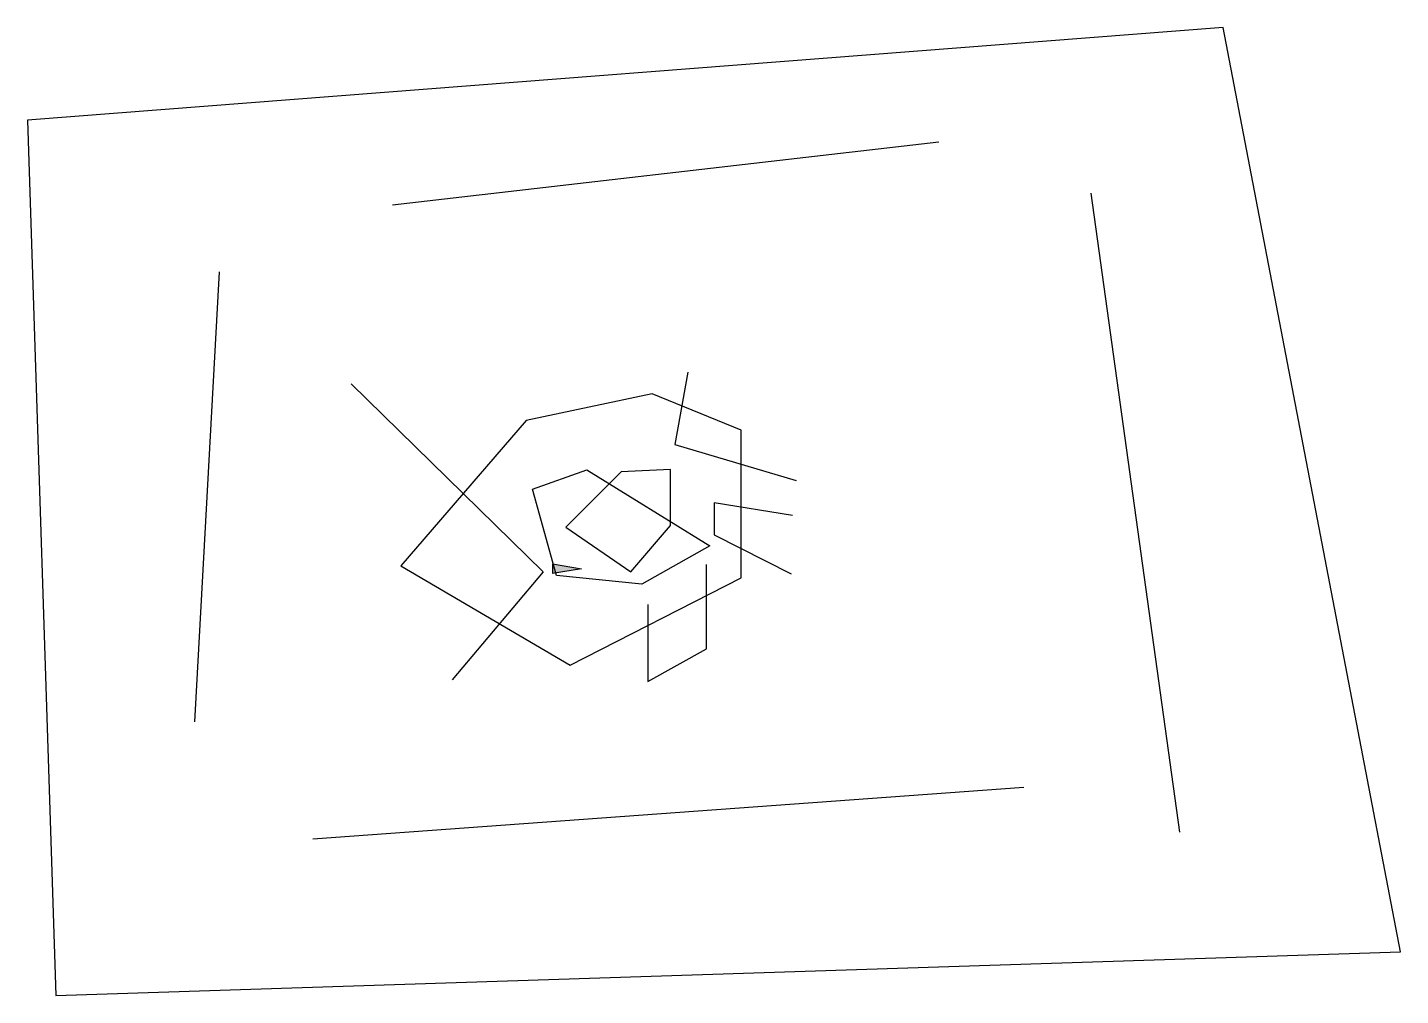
# Model space of a CAD drawing. Header units: feet. Extents: x 2055 to 2995, y 7133 to 7795.
import ezdxf

# ---------------------------------------------------------------- set-up
doc = ezdxf.new("R2010")
doc.units = ezdxf.units.FT
doc.header["$MEASUREMENT"] = 0
doc.layers.add('C-ANNO-VFRM', color=150, linetype='Continuous', plot=False)
for name, color, linetype in [('C-BRDG-ABUTMENT', 4, 'Continuous'), ('C-BRDG-PIER', 1, 'Continuous'), ('C-HYDR-CTCH-FSPT', 30, 'Continuous'), ('C-PROP-BRNG', 92, 'Continuous'), ('C-PROP-TEXT', 92, 'Continuous')]:
    doc.layers.add(name, color=color, linetype=linetype)

# ---------------------------------------------------------------- blocks, each defined once
blk = doc.blocks.new('_ClosedFilled')
blk.add_hatch(color=256).paths.add_polyline_path([(-1, 0.167), (-1, -0.167), (0, 0)])
at = {"color": 0, "linetype": 'ByBlock', "lineweight": -2}
for p, q in [((-1, 0.167), (0, 0)), ((-1, 0.167), (-1, -0.167)), ((0, 0), (-1, -0.167))]:
    blk.add_line(p, q, dxfattribs=at)

msp = doc.modelspace()

# ---------------------------------------------------------------- linework, layer by layer
at = {"flags": 128}
for points in [[(2054.65, 7732.07), (2074.01, 7132.97), (2994.58, 7162.88), (2873.13, 7795.42)], [(2395.98, 7526.38), (2310.3, 7427.06), (2426.22, 7359.04), (2543.22, 7418.78), (2543.22, 7519.9), (2482.38, 7544.73)]]:
    msp.add_lwpolyline(points, close=True, dxfattribs=at)
for points in [[(2304.6, 7674.01), (2678.63, 7717.12)], [(2782.48, 7681.93), (2843.21, 7244.69)], [(2185.78, 7628.26), (2169.06, 7320.35)], [(2250.03, 7240.29), (2736.72, 7275.48)]]:
    msp.add_lwpolyline(points, dxfattribs=at)
msp.add_polyline3d([(2578.45, 7461.39, 2), (2524.7, 7470.06, 2), (2524.7, 7448.21, 3), (2577.4, 7421.51, 4)])
at = {"layer": 'C-ANNO-VFRM', "flags": 128}
msp.add_lwpolyline([(2479.42, 7400.66), (2479.42, 7347.94), (2519.38, 7370.21), (2519.38, 7427.84)], dxfattribs=at)
at = {"layer": 'C-BRDG-ABUTMENT', "flags": 128}
msp.add_lwpolyline([(2276.33, 7551.62), (2407.68, 7422.93), (2345.44, 7348.93)], dxfattribs=at)
at = {"layer": 'C-BRDG-PIER', "flags": 128}
msp.add_lwpolyline([(2506.61, 7559.48), (2497.76, 7510.03), (2580.97, 7485.47)], dxfattribs=at)
at = {"layer": 'C-HYDR-CTCH-FSPT', "flags": 128}
msp.add_lwpolyline([(2461.08, 7491.37), (2423.08, 7453.38), (2467.63, 7422.93), (2494.82, 7454.69), (2494.82, 7493.01)], close=True, dxfattribs=at)
at = {"layer": 'C-PROP-TEXT', "flags": 128}
msp.add_lwpolyline([(2521.68, 7440.61), (2475.16, 7414.42), (2416.85, 7420.31), (2400.48, 7479.58), (2437.49, 7492.68)], close=True, dxfattribs=at)

# ---------------------------------------------------------------- block references
at = {"layer": 'C-PROP-BRNG', "xscale": 20, "yscale": 20, "zscale": 20}
msp.add_blockref('_ClosedFilled', (2433.99, 7425), dxfattribs=at)

doc.saveas('drawing.dxf')
